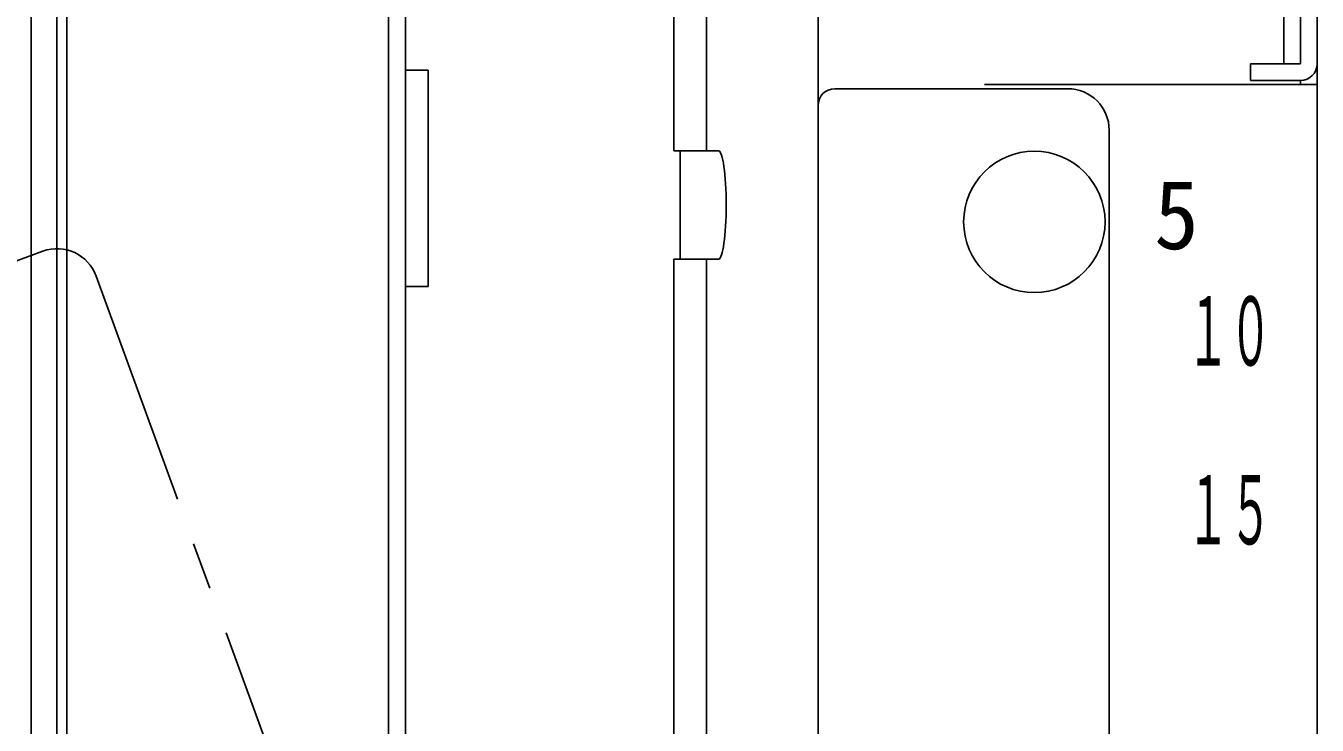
# Model space of a CAD drawing. Units: millimetres, scale not verified. Extents: x -63 to 63, y -57 to 57.
# Drawn here: x 23.86 to 29.04, y 20.82 to 23.62 of the extents above; entities that cross this region are included whole.
import ezdxf
from ezdxf.enums import TextEntityAlignment as Align

# ---------------------------------------------------------------- set-up
doc = ezdxf.new("R2010")
doc.units = ezdxf.units.MM
doc.header["$LTSCALE"] = 0.190236
doc.linetypes.add('CHAIN1', pattern=[8, 5, -1, 1, -1])
doc.layers.add('0-4_GAIKEI', color=1, linetype='Continuous')
doc.layers.add('0-5_S1', color=1, linetype='CHAIN1')
doc.styles.add('ＭＳ ゴシック', font='')
doc.styles.get('ＭＳ ゴシック').set_extended_font_data('MS Gothic')

msp = doc.modelspace()

# ---------------------------------------------------------------- linework, layer by layer
at = {"layer": '0-4_GAIKEI', "color": 7}
for p, q in [((25.3814, 4.8221), (25.3814, 28.789)), ((23.8814, 28.5577), (23.8814, 4.9533)), ((28.9017, 25.1679), (28.9017, 23.4678)), ((29.035, 9.0998), (29.035, 25.1679)), ((27.0348, 24.4827), (27.0348, 8.3768)), ((28.7683, 23.4678), (28.7683, 23.4011)), ((28.7683, 23.4678), (28.9684, 23.4678)), ((28.7683, 23.4011), (28.9684, 23.4011)), ((28.9684, 23.4011), (28.9684, 23.3844)), ((27.1015, 23.3678), (28.0349, 23.3678)), ((27.7016, 23.3844), (29.035, 23.3844)), ((27.0348, 23.3011), (27.0348, 10.9667)), ((28.2016, 23.2011), (28.2016, 11.0667))]:
    msp.add_line(p, q, dxfattribs=at)
at = {"layer": '0-4_GAIKEI'}
for p, q in [((25.313, 28.689), (25.313, 4.6887)), ((23.9842, 4.9125), (23.9842, 28.5986)), ((24.024, 28.5986), (24.024, 4.9125)), ((28.9684, 25.1679), (28.9684, 23.4678)), ((26.5877, 23.1185), (26.5877, 24.2095)), ((26.4573, 23.9419), (26.4573, 23.1185)), ((25.3814, 23.4418), (25.4717, 23.4418)), ((25.4717, 22.5751), (25.4717, 23.4418)), ((27.0348, 23.4298), (27.0348, 22.8071)), ((26.4826, 23.1185), (26.4573, 23.1185)), ((26.4826, 23.1185), (26.4826, 22.6851)), ((26.6131, 23.1185), (26.4826, 23.1185)), ((26.6365, 23.1185), (26.6131, 23.1185)), ((26.4573, 22.6851), (26.4826, 22.6851)), ((26.4573, 22.6851), (26.4573, 10.7659)), ((26.4826, 22.6851), (26.6131, 22.6851)), ((26.5877, 10.7659), (26.5877, 22.6851)), ((26.6131, 22.6851), (26.6365, 22.6851)), ((25.4717, 22.5751), (25.3814, 22.5751))]:
    msp.add_line(p, q, dxfattribs=at)
msp.add_circle((27.9016, 22.8341), 0.2833, dxfattribs=at)
at = {"layer": '0-4_GAIKEI', "color": 7}
for centre, radius, start, end in [((28.9684, 23.4678), 0.0667, 270, 0), ((27.1015, 23.3011), 0.0667, 90, 180), ((28.0349, 23.2011), 0.1667, 0, 90)]:
    msp.add_arc(centre, radius, start, end, dxfattribs=at)
at = {"layer": '0-4_GAIKEI'}
msp.add_ellipse((26.6365, 22.9018), major_axis=(0, 0.2167), ratio=0.139173, start_param=3.141593, end_param=6.283185, dxfattribs=at)
at = {"layer": '0-5_S1'}
for p, q in [((23.0513, 22.397), (23.9284, 22.7163)), ((24.1421, 22.6167), (28.2923, 11.214))]:
    msp.add_line(p, q, dxfattribs=at)
msp.add_arc((23.9854, 22.5597), 0.1667, 20, 110, dxfattribs=at)

# ---------------------------------------------------------------- texts
at = {"layer": '0-4_GAIKEI', "style": 'ＭＳ ゴシック'}
for s, width, p in [('5', 0.95, (28.3816, 22.6416)), ('１０', 0.45, (28.5125, 22.1749)), ('１５', 0.45, (28.5125, 21.4582))]:
    msp.add_text(s, height=0.2775, dxfattribs=dict(at, width=width)).set_placement(p, align=Align.BOTTOM_LEFT)

doc.saveas('drawing.dxf')
